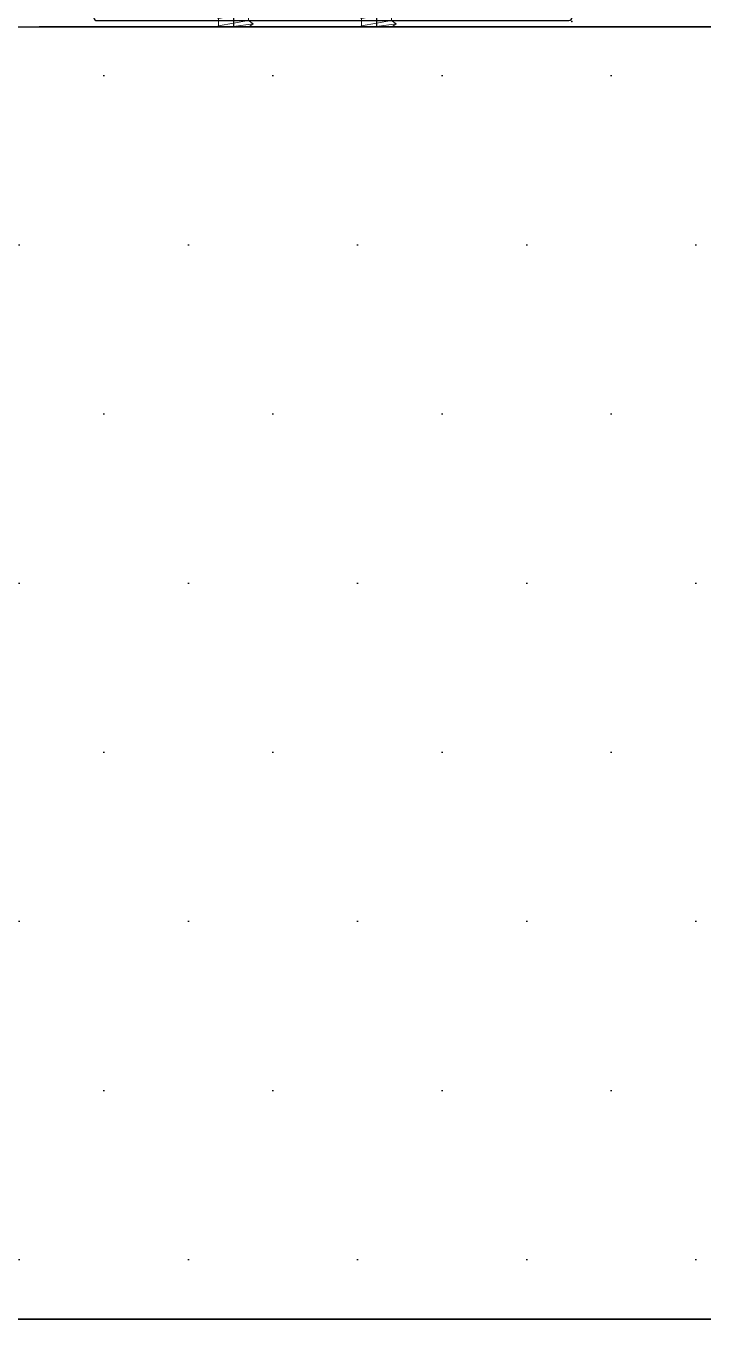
# Model space of a CAD drawing. Header units: millimetres. Extents: x 663313 to 1226001, y 1431724 to 1620898.
# Drawn here: x 761611.7 to 761675.3, y 1520263.8 to 1520385.2 of the extents above; entities that cross this region are included whole.
import ezdxf

# ---------------------------------------------------------------- set-up
doc = ezdxf.new("R2010")
doc.units = ezdxf.units.MM
doc.set_wipeout_variables(frame=1)
for name, pattern in [('CENTER', [50.800000000000004, 31.75, -6.35, 6.35, -6.35]), ('HIDDEN', [0.375, 0.25, -0.125]), ('XKITLINE00', [0])]:
    doc.linetypes.add(name, pattern=pattern)
doc.layers.add('000 - STRUCTURE_STEEL_ACCESORIES_DEF_SUB', color=7, linetype='Continuous', plot=False)
doc.layers.add('010 - ASPG_EXTR_DEF_SUB', color=7, linetype='Continuous', plot=False)
for name, color, linetype in [('000 - STRUCTURE_STEEL_ACCESORIES_MAIN_COLOR_2', 7, 'Continuous'), ('000 - STRUCTURE_STEEL_ACCESORIES_SUB_COLOR_3', 7, 'Continuous'), ('000 - STRUCTURE_STEEL_ACCESORIES_WIPEOUT_', 7, 'Continuous'), ('010 - ASPG_ACCESSORIES_HATCH_', 7, 'Continuous'), ('010 - ASPG_ACCESSORIES_MAIN_COLOR_1', 7, 'Continuous'), ('010 - ASPG_ACCESSORIES_SUB_COLOR_1', 7, 'Continuous'), ('010 - ASPG_ACCESSORIES_SUB_COLOR_2', 7, 'Continuous'), ('010 - ASPG_ACCESSORIES_SYMBOL_', 7, 'Continuous'), ('010 - ASPG_ACCESSORIES_WIPEOUT_', 7, 'Continuous'), ('010 - ASPG_EXTR_MAIN_COLOR_2', 7, 'Continuous'), ('010 - ASPG_FASTERN_MAIN_COLOR_1', 7, 'Continuous'), ('010 - ASPG_FLASHING_HATCH_', 7, 'Continuous'), ('010 - ASPG_FLASHING_MAIN_COLOR_2', 7, 'Continuous'), ('010 - ASPG_FLASHING_MAIN_COLOR_4', 7, 'Continuous'), ('010 - ASPG_FLASHING_WIPEOUT_', 7, 'Continuous'), ('010 - ASPG_FRAMING_CUT_COLOR_4', 7, 'Continuous'), ('010 - ASPG_FRAMING_HATCH_', 7, 'Continuous'), ('010 - ASPG_FRAMING_MAIN_COLOR_2', 7, 'Continuous'), ('010 - ASPG_FRAMING_SUB_COLOR_2', 7, 'Continuous'), ('010 - ASPG_FRAMING_WIPEOUT_', 7, 'Continuous'), ('BOLT & SCREW', 7, 'Continuous'), ('Center Line', 7, 'CENTER'), ('DIM', 7, 'Continuous'), ('tube-stopper', 7, 'Continuous')]:
    doc.layers.add(name, color=color, linetype=linetype)
for name, color, linetype, lineweight in [('12-GRID', 7, 'CENTER', 13), ('9-SCREW', 7, 'Continuous', 9), ('Part', 7, 'Continuous', 0), ('SCREW', 7, 'Continuous', 5)]:
    doc.layers.add(name, color=color, linetype=linetype, lineweight=lineweight)
pattern_1 = [(45, (68845973.91123614, -106253.6340706302), (-4.041115254481119, 4.041115254481119), []), (45, (68845976.60531414, -106253.6340706302), (-4.041115254481119, 4.041115254481119), [])]

# ---------------------------------------------------------------- blocks, each defined once
blk = doc.blocks.new('44')
at = {"layer": 'Part', "color": 7, "linetype": 'XKITLINE00', "lineweight": 0}
blk.add_line((31.45521706133127, 28.64062037679832), (31.45521706133127, 27.74062742677052), dxfattribs=at)
at = {"layer": 'Part', "color": 7, "lineweight": 0}
blk.add_lwpolyline([(31.33021711138986, 27.74062742677052), (31.33021711138986, 28.64162037684582), (31.45521706133127, 28.64162037684582), (31.45521376142256, 27.74062742677052), (31.33021711138986, 27.74062742677052)], dxfattribs=at)
blk = doc.blocks.new('W-1-PP18-ST_ENT4_REV00_20260531-225334_LOPF_PL')
at = {"layer": 'DIM', "color": 7}
blk.add_line((12794.36958116724, -1759.800270318985), (14169.62124830915, -1759.833749294281), dxfattribs=at)
at = {"color": 7, "xscale": 1000.000000000001, "yscale": 1000.000000000001, "zscale": 1000.000000000001, "rotation": 90}
blk.add_blockref('44', (41885.61977786256, -33213.90015912056), dxfattribs=at)
blk = doc.blocks.new('*U6326')
at = {"layer": '12-GRID', "color": 7, "linetype": 'CENTER'}
for p, q in [((5.684341886080801e-14, -6.200000000000029), (5.684341886080801e-14, 2.200000000000029)), ((-4.199999999999973, -2), (4.200000000000085, -2))]:
    blk.add_line(p, q, dxfattribs=at)
at = {"layer": 'BOLT & SCREW', "color": 7}
for p, q in [((-0.2288719817826677, -1.446462371730204), (-0.4418749999998197, -0.2325000000002947)), ((-0.2288719817826677, -1.542256036434869), (-0.4418749999998197, -1.116250000000048)), ((0.2288719817822642, -1.446462371730562), (0.4418749999996946, -0.2324999999999764)), ((0.2288719817822642, -1.542256036434869), (0.4418749999996946, -1.116250000000048)), ((-0.553537628269381, -1.771128018217196), (-1.767499999999847, -1.558125000000442)), ((-0.553537628269381, -2.228871981782805), (-1.767500000000483, -2.441875000000354)), ((-0.4577439635652332, -1.771128018217196), (-0.8837500000000146, -1.558125000000442)), ((-0.4577439635652332, -2.228871981782805), (-0.8837500000000146, -2.441875000000354)), ((0.4577439635647103, -1.771128018217196), (0.8837499999994917, -1.558125000000442)), ((0.4577439635647103, -2.228871981782805), (0.8837500000001283, -2.441874999999877)), ((0.5535376282692559, -1.771128018217196), (1.767500000000001, -1.558125000000124)), ((0.5535376282692559, -2.228871981782805), (1.767500000000001, -2.441874999999877)), ((-0.2288719817826677, -2.457743963565131), (-0.4418749999998197, -2.883750000000271)), ((-0.2288719817821107, -2.553537628269438), (-0.4418749999998197, -3.767500000000023)), ((0.4418749999996946, -2.883750000000271), (0.2288719817829008, -2.457743963565131)), ((0.2288719817829008, -2.553537628269438), (0.4418749999999732, -3.767500000000023))]:
    blk.add_line(p, q, dxfattribs=at)
for points in [[(-1.767500000000006, -1.558125000000442), (-0.8837500000001342, -1.558125000000442, 0.4142135623730394), (-0.4418749999998197, -1.116250000000048), (-0.4418749999998197, -0.2325000000002947), (0.4418749999996946, -0.2324999999999764), (0.4418749999996946, -1.116250000000048, 0.4142135623731505), (0.8837500000000089, -1.558125000000442), (1.76750000000012, -1.558125000000124), (1.76750000000012, -2.441874999999877), (0.8837500000000089, -2.441874999999877, 0.414213562373095), (0.4418749999996946, -2.883750000000271), (0.4418749999999732, -3.767500000000023), (-0.4418749999998197, -3.767500000000023), (-0.4418749999998197, -2.883750000000271, 0.4142135623730397), (-0.8837500000001342, -2.441875000000354), (-1.767500000000483, -2.441875000000354)], [(0.2288719817829008, -2.457743963565131, -0.414213562373095), (0.4577439635645909, -2.228871981782805), (0.5535376282692559, -2.228871981782805), (0.5535376282692559, -1.771128018217196), (0.4577439635645909, -1.771128018217196, -0.4142135623730951), (0.228871981782105, -1.542256036434869), (0.228871981782105, -1.446462371730562), (-0.2288719817826677, -1.446462371730204), (-0.2288719817826677, -1.542256036434869, -0.4142135623730951), (-0.4577439635649944, -1.771128018217196), (-0.553537628269381, -1.771128018217196), (-0.553537628269381, -2.228871981782805), (-0.4577439635649944, -2.228871981782805, -0.4142135623730951), (-0.2288719817826677, -2.457743963565131), (-0.2288719817822698, -2.553537628269438), (0.2288719817829008, -2.553537628269438)]]:
    blk.add_lwpolyline(points, format="xyb", close=True, dxfattribs=at)
blk.add_circle((5.684341886080801e-14, -2), 3.5, dxfattribs=at)
blk = doc.blocks.new('000_ASPG_TYP_FILES_20260218-010703_FRAME_EXTR_')
at = {"layer": '010 - ASPG_FRAMING_HATCH_'}
h = blk.add_hatch(dxfattribs=at)
h.set_pattern_fill('ANSI32', scale=0.1, angle=180)
h.set_pattern_definition([(225, (0, 0), (0.6735192090801866, -0.6735192090801868), []), (225, (-0.4490130000000001, 5.498823332255506e-17), (0.6735192090801866, -0.6735192090801868), [])])
edge = h.paths.add_edge_path()
edge.add_line((1.999999996740371, 15.99999999965075), (1.999999996740371, 1.999999999941792))
edge.add_line((1.999999996740371, 1.999999999941792), (39.69999999750871, 1.999999999941792))
edge.add_arc((39.69999999730499, 1.700000000040752), 0.2999999999010399, -3.891028654834372e-08, 89.99999996109239, ccw=False)
edge.add_line((39.99999999720603, 1.699999999837019), (39.99999999720603, 0.2999999996973202))
edge.add_arc((39.69999999750872, 0.2999999996973131), 0.2999999996973131, -90.00000000000142, 1.4210854715202004e-12, ccw=False)
edge.add_line((39.69999999750871, 0), (0.2999999996973202, 0))
edge.add_arc((0.2999999996973273, 0.2999999996973273), 0.2999999996973273, 180.0000000000013, 269.99999999999864, ccw=False)
edge.add_line((0, 0.2999999996973202), (0, 17.69999999989523))
edge.add_arc((0.2999999999301508, 17.70000000012806), 0.2999999999301508, 90.00000004446741, 180.0000000444674, ccw=False)
edge.add_line((0.2999999996973202, 18.00000000005821), (22.5570233851904, 18.00000000005821))
edge.add_arc((22.5570233856712, 18.50000000026317), 0.5000000002049632, 269.9999999449049, 380.2095453190142)
edge.add_arc((26.1699999981368, 19.82999999686102), 3.349999998908497, 182.0637942974167, 200.2095453254992, ccw=False)
edge.add_arc((23.58168000320438, 19.73672835517209), 0.7599999998138507, 2.0637943418387863, 182.0637943418388, ccw=False)
edge.add_arc((26.16999999910358, 19.82999999939922), 1.830000000338361, 182.0637943388468, 447.9362056470717)
edge.add_arc((26.263271644013, 22.41831999551505), 0.7600000000549151, 87.93620564125177, 267.9362056412518, ccw=False)
edge.add_arc((26.16999999863267, 19.8300000075356), 3.349999992334041, 69.79045460402187, 87.9362056313708, ccw=False)
edge.add_arc((27.49999999788272, 23.44297661244421), 0.5000000006038865, 249.7904545688332, 359.9999999442181)
edge.add_line((27.9999999984866, 23.44297661195742), (27.9999999984866, 26.67999999993481))
edge.add_line((27.9999999984866, 26.67999999993481), (28.49999999674037, 27.17999999958556))
edge.add_line((28.49999999674037, 27.17999999958556), (27.9999999984866, 27.67999999970198))
edge.add_line((27.9999999984866, 27.67999999970198), (27.9999999984866, 38.61999999982072))
edge.add_line((27.9999999984866, 38.61999999982072), (28.49999999674037, 39.11999999993714))
edge.add_line((28.49999999674037, 39.11999999993714), (27.9999999984866, 39.62000000005355))
edge.add_line((27.9999999984866, 39.62000000005355), (27.9999999984866, 42.85702338756528))
edge.add_arc((27.49999999787862, 42.85702338707262), 0.5000000006079759, 5.645408219420843e-08, 110.2095454304945)
edge.add_arc((26.16999999884449, 46.46999999186602), 3.349999992147246, 272.0637943651193, 290.20954539329375, ccw=False)
edge.add_arc((26.263271644013, 43.88168000403675), 0.7600000000258301, 92.06379435882718, 272.0637943588272, ccw=False)
edge.add_arc((26.16999999910502, 46.47000000012492), 1.830000000339747, 272.0637943528818, 537.9362056611998)
edge.add_arc((23.58168000320438, 46.56327164435061), 0.7599999998138507, 177.9362056581612, 357.9362056581612, ccw=False)
edge.add_arc((26.16999999825318, 46.47000000263876), 3.349999999025627, 159.7904546748206, 177.9362057022633, ccw=False)
edge.add_arc((22.55702338551316, 47.7999999994954), 0.500000000434755, 339.790454661877, 450.0000000369852)
edge.add_line((22.5570233851904, 48.29999999993015), (0.2999999996973202, 48.29999999993015))
edge.add_arc((0.2999999996973095, 48.59999999962746), 0.2999999996973131, 179.9999999999987, 270.00000000000205, ccw=False)
edge.add_line((0, 48.59999999962747), (0, 59.99999999994179))
edge.add_arc((0.2999999996973202, 59.99999999994179), 0.2999999996973202, 90, 180, ccw=False)
edge.add_line((0.2999999996973202, 60.29999999963911), (4.999999997438863, 60.29999999963911))
edge.add_line((4.999999997438863, 60.29999999963911), (4.999999997438863, 64.99999999959255))
edge.add_arc((5.299999997369017, 64.99999999982538), 0.2999999999301544, 90.0000000444681, 180.0000000444674, ccw=False)
edge.add_line((5.299999997136183, 65.29999999975553), (29.99999999883585, 65.29999999975553))
edge.add_line((29.99999999883585, 65.29999999975553), (29.99999999883585, 63.59999999997672))
edge.add_arc((29.69999999890567, 63.59999999974391), 0.2999999999301721, -89.99999995552861, 4.4463320136856055e-08, ccw=False)
edge.add_line((29.69999999913853, 63.29999999981374), (7.299999997485429, 63.29999999981374))
edge.add_arc((7.29999999771826, 62.99999999988358), 0.2999999999301508, 90.00000004446738, 180.0000000444674)
edge.add_line((6.999999997788109, 62.99999999965075), (6.999999997788109, 58.29999999969732))
edge.add_line((6.999999997788109, 58.29999999969732), (2.300000000162981, 58.29999999969732))
edge.add_arc((2.299999998300336, 57.99999999813735), 0.3000000015599653, 89.99999964426098, 179.999999644261)
edge.add_line((1.999999996740371, 58), (1.999999996740371, 50.60000000003492))
edge.add_arc((2.299999998533172, 50.60000000166475), 0.3000000017928013, 180.000000311273, 270.0000003112706)
edge.add_line((2.300000000162981, 50.29999999987194), (29.69999999913853, 50.29999999987194))
edge.add_arc((29.6999999989348, 49.9999999999709), 0.299999999901047, -3.890897914970992e-08, 89.99999996109108, ccw=False)
edge.add_line((29.99999999883585, 49.99999999976717), (29.99999999883585, 26.67999999993481))
edge.add_line((29.99999999883585, 26.67999999993481), (29.99999999883585, 16.29999999981374))
edge.add_arc((29.6999999989057, 16.2999999995809), 0.2999999999301508, -89.99999995553259, 4.446741286301403e-08, ccw=False)
edge.add_line((29.69999999913853, 15.99999999965075), (1.999999996740371, 15.99999999965075))
at = {"layer": '010 - ASPG_FRAMING_CUT_COLOR_4', "color": 7}
blk.add_lwpolyline([(1.999999996740371, 15.99999999965075), (1.999999996740371, 1.999999999941792), (39.69999999750871, 1.999999999941792, -0.4142135623731089), (39.99999999720603, 1.699999999837019), (39.99999999720603, 0.2999999996973202, -0.4142135623731089), (39.69999999750871, 0), (0.2999999996973202, 0, -0.4142135623730811), (0, 0.2999999996973202), (0, 17.69999999989523, -0.4142135623730951), (0.2999999996973202, 18.00000000005821), (22.5570233851904, 18.00000000005821, 0.5217296884731124), (23.02624112786725, 18.67272727261297, -0.07934163687482358), (22.82217297761235, 19.70935906958766, -1), (24.34118702879641, 19.76409764075652, 2.296345716993233), (26.23590235819574, 21.65881296969019, -1), (26.29064092983026, 23.17782702133991, -0.0793416368716021), (27.32727272447664, 22.9737588702119, 0.5217296884801942), (27.9999999984866, 23.44297661195742), (27.9999999984866, 26.67999999993481), (28.49999999674037, 27.17999999958556), (27.9999999984866, 27.67999999970198), (27.9999999984866, 38.61999999982072), (28.49999999674037, 39.11999999993714), (27.9999999984866, 39.62000000005355), (27.9999999984866, 42.85702338756528, 0.5217296884727316), (27.32727272447664, 43.3262411293108, -0.07934163687522733), (26.29064092983026, 43.122172978241, -1), (26.23590235819574, 44.64118702983251, 2.296345716995783), (24.34118702879641, 46.53590235876618, -1), (22.82217297761235, 46.59064092993503, -0.07934163687201433), (23.02624112786725, 47.62727272690972, 0.5217296884786579), (22.5570233851904, 48.29999999993015), (0.2999999996973202, 48.29999999993015, -0.4142135623731158), (0, 48.59999999962747), (0, 59.99999999994179, -0.414213562373095), (0.2999999996973202, 60.29999999963911), (4.999999997438863, 60.29999999963911), (4.999999997438863, 64.99999999959255, -0.4142135623730879), (5.299999997136183, 65.29999999975553), (29.99999999883585, 65.29999999975553), (29.99999999883585, 63.59999999997672, -0.4142135623730533), (29.69999999913853, 63.29999999981374), (7.299999997485429, 63.29999999981374, 0.4142135623730949), (6.999999997788109, 62.99999999965075), (6.999999997788109, 58.29999999969732), (2.300000000162981, 58.29999999969732, 0.4142135623730948), (1.999999996740371, 58), (1.999999996740371, 50.60000000003492, 0.4142135623730845), (2.300000000162981, 50.29999999987194), (29.69999999913853, 50.29999999987194, -0.4142135623730951), (29.99999999883585, 49.99999999976717), (29.99999999883585, 26.67999999993481), (29.99999999883585, 16.29999999981374, -0.4142135623730951), (29.69999999913853, 15.99999999965075)], format="xyb", close=True, dxfattribs=at)
at = {"color": 7}
for p in [(26.16999999736436, 48.46999999973923), (26.16999999736436, 21.82999999966705)]:
    blk.add_blockref('*U6326', p, dxfattribs=at)
blk = doc.blocks.new('PZG35-9D5')
at = {"layer": 'Center Line', "color": 7}
blk.add_line((1.4210854715202e-14, 3.733653355866409), (1.4210854715202e-14, -10.53404386090006), dxfattribs=at)
at = {"layer": 'SCREW', "color": 7}
for p, q in [((-1.399999999999963, 2.842170943040401e-14), (-1.399999999999963, -1.090192378864657)), ((1.399999999999991, 0), (1.399999999999991, -0.5901923788647139)), ((-1.850000000000009, -1.399999999999977), (1.850000000000037, -0.8999999999999773)), ((-1.850000000000009, -1.399999999999977), (-1.399999999999963, -1.090192378864685)), ((-1.399999999999963, -1.090192378864685), (1.399999999999991, -0.5901923788646855)), ((-1.399999999999963, -1.709807621135297), (1.399999999999991, -1.209807621135297)), ((1.850000000000037, -0.8999999999999773), (1.399999999999991, -0.5901923788646855)), ((1.850000000000037, -0.8999999999999773), (1.399999999999991, -1.209807621135297)), ((1.399999999999991, -1.209807621135269), (1.399999999999991, -1.890192378864725)), ((-1.850000000000009, -1.399999999999977), (-1.399999999999963, -1.709807621135297)), ((-1.850000000000009, -2.699999999999989), (1.850000000000037, -2.199999999999989)), ((-1.850000000000009, -2.699999999999989), (-1.399999999999963, -2.390192378864697)), ((-1.399999999999963, -1.709807621135269), (-1.399999999999963, -2.390192378864697)), ((-1.399999999999963, -2.390192378864697), (1.399999999999991, -1.890192378864697)), ((1.850000000000037, -2.199999999999989), (1.399999999999991, -1.890192378864697)), ((1.850000000000037, -2.199999999999989), (1.399999999999991, -2.509807621135309)), ((-1.850000000000009, -2.699999999999989), (-1.399999999999963, -3.009807621135309)), ((-1.399999999999963, -3.009807621135309), (1.399999999999991, -2.509807621135309)), ((-1.399999999999963, -3.009807621135309), (-1.399999999999963, -3.690192378864708)), ((-1.399999999999963, -3.690192378864708), (-0.8446989986695002, -3.591031485769975)), ((0.5619885887190463, -3.339837273736322), (1.399999999999991, -3.190192378864708)), ((0.7141825614195483, -3.653488843051434), (1.850000000000037, -3.5)), ((1.399999999999991, -2.50980762113528), (1.399999999999991, -3.190192378864708)), ((1.850000000000037, -3.5), (1.399999999999991, -3.190192378864708)), ((1.850000000000037, -3.5), (1.399999999999991, -3.80980762113532)), ((-1.850000000000009, -4), (-1.399999999999963, -3.690192378864708)), ((-1.850000000000009, -4), (-0.9911470940920566, -3.883938796498938)), ((-1.850000000000009, -4), (-1.399999999999963, -4.30980762113532)), ((-1.399999999999963, -4.30980762113532), (-1.184865735341859, -4.271390788160659)), ((-1.399999999999963, -4.309807621135349), (-1.399999999999963, -8.099999999999966)), ((0.7141825614195483, -3.932275020881832), (1.399999999999991, -3.80980762113532)), ((0.7141825614195483, -4.612659778611231), (1.399999999999991, -4.49019237886472)), ((0.7141825614195483, -4.953488843051389), (1.850000000000037, -4.800000000000011)), ((1.399999999999991, -3.809807621135349), (1.399999999999991, -4.490192378864691)), ((1.850000000000037, -4.800000000000011), (1.399999999999991, -4.49019237886472)), ((1.850000000000037, -4.800000000000011), (1.399999999999991, -5.109807621135332)), ((0.7141825614195483, -5.232275020881843), (1.399999999999991, -5.109807621135332)), ((1.399999999999991, -5.109807621135332), (1.399999999999991, -8.099999999999966)), ((1.4210854715202e-14, -9.5), (-1.399999999999963, -8.099999999999966)), ((1.4210854715202e-14, -9.5), (1.399999999999991, -8.099999999999966))]:
    blk.add_line(p, q, dxfattribs=at)
blk.add_lwpolyline([(1.4210854715202e-14, -9.5), (0.7141825614195483, -5.232275020881843), (0.7141825614195483, -3.600899293750615, 0.4176573264866609), (0.4106596181599826, -3.300919979679151, 0.1081021898226624), (-0.8446989986694433, -3.591031485769975), (-1.399999999999991, -4.701675652739141)], format="xyb", dxfattribs=at)
blk = doc.blocks.new('*U6169')
at = {"layer": 'SCREW', "color": 7}
blk.add_lwpolyline([(3.026373332565058, 1.780836269555209, 0.09905967801670053), (0.7999999999999687, 2.546427498927414), (0.7999999999999687, 2.274284095813357), (-0.800000000000054, 2.274284095813357), (-0.800000000000054, 2.546427498927414, 0.09905967801670058), (-3.026373332565143, 1.780836269555209, 0.2665876613401604), (-3.500000000000043, 0.9556546004010897), (-3.500000000000043, 0.1999999999999886, 0.4142135623730938), (-3.300000000000054, 0), (3.299999999999997, 0, 0.4142135623731049), (3.499999999999986, 0.1999999999999886), (3.499999999999957, 0.9556546004010897, 0.2665876613401604)], format="xyb", close=True, dxfattribs=at)
blk.add_blockref('PZG35-9D5', (-1.4210854715202e-14, 0), dxfattribs=at)
blk = doc.blocks.new('*U6175')
at = {"color": 7}
blk.add_point((0, 0), dxfattribs=at)
at = {"layer": '010 - ASPG_ACCESSORIES_MAIN_COLOR_1', "color": 7}
blk.add_lwpolyline([(-39.69999999902211, -0.5999999995172398, 0.4142135623731156), (-39.99999999883585, -0.8999999995638059), (-39.99999999883585, -7.366962144914214, 0.5773502691897371), (-39.65044321701862, -7.568778847059366), (-36.64260295056738, -5.832201459393036, 0.7673269879794871), (-36.78520590183325, -5.299999999645297), (-37.89999999874271, -5.299999999645297, -0.4142135623735732), (-38.19999999902211, -4.999999999656938), (-38.19999999902211, -2.799999999587089, -0.4142135623730951), (-37.99999999883585, -2.59999999951724), (-32.18326623388566, -2.59999999951724, -0.3888787318530097), (-31.98402729420923, -2.782568851142787), (-31.8474567013327, -4.343577870872468, 0.3888787318530089), (-31.34935935237445, -4.799999999528882), (-30.29999999911524, -4.799999999528882, 0.4142135623732408), (-29.99999999883585, -4.499999999540523), (-29.99999999883585, -2.899999999505599, -0.4142135623731785), (-29.69999999902211, -2.59999999951724), (0.4107479506637901, -2.59999999951724, -0.3789692262628873), (3.38851808081381, -5.235465979035143), (7.952927200356498, -42.5207682372482, 0.4465929586642906), (11.6177961837966, -45.07649022702281, -0.4898018444424612), (16.07846395508386, -48.68238816667036), (16.06490363762714, -49.36225294566866, -0.1824796859550777), (15.80227640201338, -50.01801436272836, -0.2679491924113072), (15.32539491611533, -50.16829426406803, 1.122114645179816), (15.09990952932276, -52.3421093734276, 0.4050039718497206), (18.0645059288945, -49.40213623346681), (18.07806624681689, -48.72227145435209, 0.4898054953707174), (11.15966573380865, -43.12966807454978, -0.4465970485362636), (9.938031048281118, -42.27776159492242), (4.866356541635469, -0.8481197821154633, 0.3641755342157969), (4.570876519894227, -0.5999999995172398)], format="xyb", close=True, dxfattribs=at)
at = {"layer": '010 - ASPG_EXTR_DEF_SUB', "color": 7}
for p in [(-39.99999999883585, -0.4999999995172402), (43.44495566345738, -76.89999999944341), (43.44495566345738, -77.49999999954052)]:
    blk.add_point(p, dxfattribs=at)
at = {"layer": '010 - ASPG_EXTR_MAIN_COLOR_2', "color": 7}
blk.add_lwpolyline([(11.37409105408005, -48.15170148877115), (11.47245816211216, -47.43577758665815), (12.17779493960552, -47.55667202338264), (12.29266474000178, -46.78670596401826, -0.5355375090189683), (14.1918134491425, -49.16870282323253, 0.9915718169393263), (15.66379558271728, -49.57599316951273, 1.157025413028558), (8.792231505503878, -48.77291728999153, -0.6885576205791355), (8.274611146422103, -48.98797988444021), (-17.14292736421339, -22.16859813180672), (-32.34153279638849, -6.131750148785431), (-32.34153279638849, -2.899999981694054, 0.4143115081626392), (-32.64163311407901, -2.59999999951724), (-37.54163311352022, -2.59999999951724, 0.4141156188887998), (-37.84153278893791, -2.899999981635847), (-37.84153278893791, -4.299999988411218, 0.4142135623731781), (-37.54153279098682, -4.599999986478724), (-35.98884801496752, -4.599999986478724, -0.205894629290155), (-35.77110154624097, -4.693635078269653), (33.22969053988345, -77.49999999954052), (43.14495566324331, -77.49999999954052, 0.6681786376628355), (43.35708769806661, -76.98786796536915), (40.5215537941549, -74.1523340573247, 0.6681786381757795), (40.00942175951786, -74.36446609156592), (40.00942175951786, -75.99999999802712), (33.87471885257401, -75.99999999802712), (11.86384030175395, -52.7751643466243, -0.5583539238224016), (12.08261241135187, -51.95244935475676, 0.7662751832817146), (12.03674733010121, -50.39291741001107, -0.4385828234445206), (10.70630855322815, -48.05207626283555)], format="xyb", close=True, dxfattribs=at)
at = {"layer": 'SCREW', "color": 7, "rotation": 180}
for p in [(-21.64901723782532, -2.499999999924694), (-8.237076249206439, -2.499999999924694)]:
    blk.add_blockref('*U6169', p, dxfattribs=at)
blk = doc.blocks.new('*U5669')
at = {"color": 7}
blk.add_wipeout([(465.000000002976, 4.000000000097202), (60.00000000297587, 4.000000000000114), (60.00000000297587, 69.29999999999995), (465.000000002976, 69.30000000009727)], dxfattribs=at).dxf.layer = '010 - ASPG_FRAMING_WIPEOUT_'
at = {"layer": '010 - ASPG_FRAMING_MAIN_COLOR_2', "color": 7}
blk.add_lwpolyline([(435.00000000414, 69.30000000009714), (90.00000000181171, 69.3), (90.00000000181171, 6), (435.00000000414, 6.000000000097124)], close=True, dxfattribs=at)
at = {"layer": '010 - ASPG_FRAMING_SUB_COLOR_2', "color": 7}
for points in [[(465.0000000029759, 4.000000000097124), (60.00000000297587, 4), (60.00000000297587, 69.3), (465.0000000029759, 69.30000000009714)], [(60.00000000297587, 2.000000000715772), (60.00000000297587, 4), (465.0000000029759, 4.000000000097124), (465.0000000029759, 2.000000000812896)]]:
    blk.add_lwpolyline(points, close=True, dxfattribs=at)
at = {"color": 7, "rotation": 180}
for p in [(100.00000000414, 69.3), (165.00000000414, 69.3)]:
    blk.add_blockref('*U6175', p, dxfattribs=at)
at = {"color": 7}
blk.add_blockref('000_ASPG_TYP_FILES_20260218-010703_FRAME_EXTR_', (60.00000000297587, 4), dxfattribs=at)
blk = doc.blocks.new('W-1-PP18-ST_ENT4_REV00_20260604-235409_LOPF_ASPG_')
at = {"color": 7}
blk.add_blockref('*U5669', (13585.00000000047, -1709.999999999767), dxfattribs=at)
blk = doc.blocks.new('*U5639')
at = {"color": 7}
blk.add_wipeout([(0, -52.0000000001005), (584.611507675665, -52.0000000001005), (584.611507675665, -297.99999999998073), (0, -297.99999999998073)], dxfattribs=at).dxf.layer = '010 - ASPG_FLASHING_WIPEOUT_'
at = {"layer": '010 - ASPG_FLASHING_HATCH_'}
h = blk.add_hatch(dxfattribs=at)
h.set_pattern_fill('DOTS', scale=0.5)
h.set_pattern_definition([(0, (0, 0), (19.84375, 39.6875), [0, -39.6875])])
h.paths.add_polyline_path([(0, -52), (584.6115076758433, -52), (584.6115076758433, -298), (1.094595811627281e-16, -298)])
at = {"layer": '010 - ASPG_FLASHING_MAIN_COLOR_2', "color": 7}
blk.add_lwpolyline([(0, -52), (584.6115076758433, -52), (584.6115076758433, -298), (1.094595811627281e-16, -298)], close=True, dxfattribs=at)
at = {"color": 7}
blk.add_wipeout([(0, 69.29999999994834), (584.6115076756641, 69.29999999994834), (584.6115076756641, -51.99999999999727), (0, -51.99999999999727)], dxfattribs=at).dxf.layer = '010 - ASPG_FLASHING_WIPEOUT_'
at = {"layer": '010 - ASPG_FLASHING_HATCH_'}
h = blk.add_hatch(dxfattribs=at)
h.set_pattern_fill('DOTS', scale=0.2)
h.set_pattern_definition([(0, (0, 0), (7.9375, 15.875), [0, -15.875])])
h.paths.add_polyline_path([(-2.8421709430404e-14, 69.29999999999998), (584.6115076758433, 69.29999999999998), (584.6115076758433, -52.00000000000001), (3.155443620884047e-30, -52.00000000000001)])
at = {"layer": '010 - ASPG_FLASHING_MAIN_COLOR_4', "color": 7}
blk.add_lwpolyline([(-2.8421709430404e-14, 69.29999999999998), (584.6115076758433, 69.29999999999998), (584.6115076758433, -52.00000000000001), (3.155443620884047e-30, -52.00000000000001)], close=True, dxfattribs=at)
blk = doc.blocks.new('W-1-PP18-ST_ENT4_REV00_20260617-033902_ASPG_FLASHING')
at = {"color": 7}
blk.add_blockref('*U5639', (13585.00000000047, -1710), dxfattribs=at)
blk = doc.blocks.new('*U4563')
at = {"layer": '010 - ASPG_ACCESSORIES_SUB_COLOR_2', "color": 7}
for p, q in [((-2.084999999999127, -1.547816335794778), (-2.084999999999127, 0)), ((2.084999999999013, -1.047816335789321), (2.084999999999127, 0)), ((-2.084999999999127, -1.547816335789321), (2.084999999999127, -1.047816335789321)), ((2.729999999999563, -1.399999999995998), (2.084999999999127, -1.047816335789321)), ((-2.729999999999563, -1.899999999995998), (2.729999999999563, -1.399999999995998)), ((-2.729999999999563, -1.899999999995998), (-2.084999999999127, -1.547816335789321)), ((-2.729999999999563, -1.899999999995998), (-2.084999999999127, -2.252183664200857)), ((-2.084999999999127, -2.252183664200857), (2.084999999999127, -1.752183664200857)), ((-2.084999999999013, -3.347816335790412), (-2.084999999999127, -2.252183664206314)), ((2.729999999999563, -1.399999999995998), (2.084999999999127, -1.752183664200857)), ((2.084999999999013, -2.847816335790412), (2.0849999999989, -1.752183664201084)), ((-2.729999999999563, -3.69999999999709), (2.729999999999563, -3.19999999999709)), ((-2.729999999999563, -3.69999999999709), (-2.084999999999127, -3.347816335790412)), ((-2.084999999999127, -3.347816335790412), (2.084999999999127, -2.847816335790412)), ((-2.084999999999127, -4.052183664201948), (2.084999999999127, -3.552183664201948)), ((2.729999999999563, -3.19999999999709), (2.084999999999127, -2.847816335790412)), ((2.729999999999563, -3.19999999999709), (2.084999999999127, -3.552183664201948)), ((2.084999999999241, -4.647816335791504), (2.084999999999241, -3.552183664201948)), ((-2.729999999999563, -3.69999999999709), (-2.084999999999127, -4.052183664201948)), ((-2.0849999999989, -5.147816335791504), (-2.084999999999013, -4.052183664201948)), ((-2.084999999999127, -5.147816335791504), (2.084999999999127, -4.647816335791504)), ((-2.084999999999127, -5.147816335791504), (2.084999999999127, -4.647816335791504)), ((2.729999999999563, -4.999999999998181), (2.084999999999127, -4.647816335791504)), ((2.729999999999563, -4.999999999998181), (2.084999999999127, -4.647816335791504)), ((-2.729999999999563, -5.499999999998181), (2.729999999999563, -4.999999999998181)), ((-2.729999999999563, -5.499999999998181), (2.729999999999563, -4.999999999998181)), ((-2.729999999999563, -5.499999999998181), (-2.084999999999127, -5.147816335791504)), ((-2.729999999999563, -5.499999999998181), (-2.084999999999127, -5.147816335791504)), ((-2.729999999999563, -5.499999999998181), (-2.084999999999127, -5.852183664203039)), ((-2.729999999999563, -5.499999999998181), (-2.084999999999127, -5.852183664203039)), ((-2.084999999999127, -5.852183664203039), (2.084999999999127, -5.352183664203039)), ((-2.084999999999127, -5.852183664203039), (2.084999999999127, -5.352183664203039)), ((-2.084999999999127, -6.947816335792595), (-2.0849999999989, -5.852183664203039)), ((-2.084999999999127, -6.947816335792595), (-2.084999999999127, -5.852183664203039)), ((2.729999999999563, -4.999999999998181), (2.084999999999127, -5.352183664203039)), ((2.729999999999563, -4.999999999998181), (2.084999999999127, -5.352183664203039)), ((2.084999999999127, -6.447816335792595), (2.084999999999127, -5.352183664203039)), ((2.084999999999127, -6.447816335792595), (2.084999999999241, -5.352183664203039)), ((-2.729999999999563, -7.299999999999272), (2.729999999999563, -6.799999999999272)), ((-2.729999999999563, -7.299999999999272), (-2.084999999999127, -6.947816335792595)), ((-2.084999999999127, -6.947816335792595), (2.084999999999127, -6.447816335792595)), ((-2.084999999999127, -7.652183664204131), (2.084999999999127, -7.152183664204131)), ((2.729999999999563, -6.799999999999272), (2.084999999999127, -6.447816335792595)), ((2.729999999999563, -6.799999999999272), (2.084999999999127, -7.152183664204131)), ((2.084999999999127, -8.247816335793686), (2.084999999999127, -7.152183664204131)), ((-2.729999999999563, -7.299999999999272), (-2.084999999999127, -7.652183664204131)), ((-2.084999999999127, -8.747816335793686), (-2.084999999999127, -7.652183664204131)), ((0.4333070988686814, -8.43729858455481), (2.084999999999127, -8.247816335793686)), ((2.729999999999563, -8.599999999998545), (2.084999999999127, -8.247816335793686)), ((-2.729999999999563, -9.099999999998545), (-2.084999999999127, -8.747816335793686)), ((-2.729999999999563, -9.099999999998545), (-1.568355612604137, -8.982641209644498)), ((-2.729999999999563, -9.099999999998545), (-2.084999999999127, -9.452183664205222)), ((-2.084999999999127, -8.747816335793686), (-1.064489079482883, -8.605286877620529)), ((-2.084999999999127, -9.452183664205222), (-1.629698446698967, -9.388594061787444)), ((-2.084999999999127, -10.54781633579296), (-2.084999999999127, -9.452183664205222)), ((0.7141825614198751, -8.775605983184505), (2.729999999999563, -8.599999999998545)), ((0.7141825614198751, -9.102437496409038), (2.084999999999127, -8.952183664205222)), ((2.729999999999563, -8.599999999998545), (2.084999999999127, -8.952183664205222)), ((2.084999999999127, -10.04781633579296), (2.084999999999127, -8.952183664205222)), ((-2.729999999999563, -10.89999999999964), (-2.084999999999127, -10.54781633579296)), ((-2.729999999999563, -10.89999999999964), (-1.844567201240352, -10.81054635710279)), ((-2.729999999999563, -10.89999999999964), (-2.084999999999127, -11.25218366420449)), ((-2.084999999999127, -10.54781633579296), (-1.798826981090315, -10.50784803706301)), ((0.7141825614198751, -10.20507654483481), (2.084999999999127, -10.04781633579296)), ((0.7141825614198751, -10.57560598318378), (2.729999999999563, -10.39999999999964)), ((0.7141825614198751, -10.90243749640831), (2.084999999999127, -10.75218366420449)), ((2.729999999999563, -10.39999999999964), (2.084999999999127, -10.04781633579296)), ((2.729999999999563, -10.39999999999964), (2.084999999999127, -10.75218366420449)), ((2.084999999999127, -10.75218366420449), (2.084999999999127, -15.59999999999854)), ((-2.084999999999127, -11.25218366420449), (-1.907557413303948, -11.22740118002912)), ((-2.084999999999127, -12.40167565273805), (-2.084999999999127, -11.25218366420449)), ((-2.084999999999127, -12.40167565273805), (-2.084999999999127, -15.59999999999854)), ((0, -17.19999999999891), (-2.084999999999127, -15.59999999999854)), ((0, -17.19999999999891), (2.084999999999127, -15.59999999999854))]:
    blk.add_line(p, q, dxfattribs=at)
blk.add_lwpolyline([(0, -17.19999999999891), (0.7141825614198751, -11.45704931750151), (0.7141825614198751, -8.736688384093213, 0.4176573264866609), (0.4106596181591158, -8.436709070021607, 0.07099332720072511), (-1.529698998669119, -8.726820576112004), (-2.084999999999127, -12.40167565273805)], format="xyb", dxfattribs=at)
at = {"layer": '010 - ASPG_ACCESSORIES_SYMBOL_', "color": 7, "linetype": 'CENTER'}
blk.add_line((0, 6.142561988594025), (0, -18.19999999999891), dxfattribs=at)
at = {"layer": '010 - ASPG_FASTERN_MAIN_COLOR_1', "color": 7}
for p, q in [((-4.170000000000073, 5.049999999999272), (-4.170000000000073, 1.200000000000728)), ((3.127500000000509, 5.450000000000728), (-3.127500000000509, 5.450000000000728)), ((-2.084999999999127, 5.049999999999272), (-2.084999999999127, 1.200000000000728)), ((2.084999999999127, 5.049999999999272), (2.084999999999127, 1.200000000000728)), ((4.170000000000073, 5.049999999999272), (4.170000000000073, 1.200000000000728)), ((-5.5, 0.5499999999992724), (-5.5, 0)), ((5.5, 0), (-5.5, 0)), ((-5.200000000000728, 0.8500000000003638), (-4.170000000000073, 1.200000000000728)), ((5.200000000000728, 0.8500000000003638), (-5.200000000000728, 0.8500000000003638)), ((4.170000000000073, 1.200000000000728), (-4.170000000000073, 1.200000000000728)), ((-2.57630675031578, 0.8500000000003638), (-2.084999999999127, 1.200000000000728)), ((2.44630675031658, 0.8500000000003638), (2.084999999999127, 1.200000000000728)), ((5.200000000000728, 0.8500000000003638), (4.170000000000073, 1.200000000000728)), ((5.5, 0.5499999999992724), (5.5, 0))]:
    blk.add_line(p, q, dxfattribs=at)
for centre, radius, start, end in [((-3.127500000000509, 3.891492187500262), 1.55850781249987, 48.01707852331997, 131.98292147668), ((0, -0.1840312499989523), 5.634031249999114, 68.2799117114248, 111.7200882885752), ((3.127500000000509, 3.891492187500262), 1.558507812499965, 48.01707852331997, 131.98292147668), ((-5.200000000000728, 0.5499999999992724), 0.3, 90, 180), ((5.200000000000728, 0.5499999999992724), 0.3, 0, 90)]:
    blk.add_arc(centre, radius, start, end, dxfattribs=at)
blk = doc.blocks.new('G$C7D677D58')
at = {"layer": 'tube-stopper'}
h = blk.add_hatch(dxfattribs=at)
h.set_pattern_fill('ANSI35', scale=0.02, angle=280.6768409131589, style=0)
h.set_pattern_definition([(145.6768409131589, (67.45353497568851, -13.09426057516771), (0.00281929956869494, 0.00412935224241727), []), (145.6768409131589, (67.45006064978782, -13.09491560150343), (0.00281929956869494, 0.00412935224241727), [0.006249999999999968, -0.001249999999999992, 0, -0.001249999999999992])])
h.paths.add_polyline_path([(0.02989179726182556, 0.01545000000078289), (0.02447319464567954, 0.01545000000078289), (0.02447319464567954, 0.0005500000004303729), (0.02989179726182556, 0.0005500000004303729)])
at = {"layer": '000 - STRUCTURE_STEEL_ACCESORIES_DEF_SUB', "color": 7, "ltscale": 0.1}
blk.add_line((0.03829179726176335, 0.007999999999924512), (0, 0.007999999999924512, -2.806346833239134e-06), dxfattribs=at)
at = {"layer": '000 - STRUCTURE_STEEL_ACCESORIES_SUB_COLOR_3', "color": 7}
for p, q in [((0.01327319464712673, 0, -2.806346833239134e-06), (0.01327319464712673, 0.01599999999996271, -2.806346833239134e-06)), ((0.01327319464712673, 0.01599999999996271, -2.806346833239134e-06), (0.01447319464705288, 0.01599999999996271, -2.806346833239134e-06)), ((0.01447319464705288, 0.01599999999996271, -2.806346833239134e-06), (0.01447319464705288, 0, -2.806346833239134e-06)), ((0.02989179726182556, 0), (0.02989179726182556, 0.01599999999996271)), ((0.02989179726182556, 0.01599999999996271), (0.03109179726175171, 0.01599999999996271)), ((0.03109179726175171, 0.01599999999996271), (0.03109179726175171, 0)), ((0.01247319464710017, 0.01492820323028354, -2.806346833239134e-06), (0.007673194646940829, 0.01492820323028354, -2.806346833239134e-06)), ((0.03109179726175171, 0.001071796769679167), (0.03109179726175171, 0.01492820323028354)), ((0.03589179726191105, 0.01492820323028354), (0.03109179726175171, 0.01492820323028354)), ((0.006873194647141645, 0.002803847577297347, -2.806346833239134e-06), (0.006873194647141645, 0.01319615242266536, -2.806346833239134e-06)), ((0.01327319464712673, 0.002803847577297347, -2.806346833239134e-06), (0.01327319464712673, 0.01319615242266536, -2.806346833239134e-06)), ((0.03669179726193761, 0.002803847577297347), (0.03669179726193761, 0.01319615242266536)), ((0.002400000000079672, 0.01199999999994361, -2.806346833239134e-06), (0.001600000000053114, 0.01119999999991705, -2.806346833239134e-06)), ((0.001600000000053114, 0.00479999999993197, -2.806346833239134e-06), (0.001600000000053114, 0.01119999999991705, -2.806346833239134e-06)), ((0.006873194647141645, 0.01119999999991705, -2.806346833239134e-06), (0.001600000000053114, 0.01119999999991705, -2.806346833239134e-06)), ((0.006873194647141645, 0.01199999999994361, -2.806346833239134e-06), (0.002400000000079672, 0.01199999999994361, -2.806346833239134e-06)), ((0.01247319464710017, 0.01146410161504718, -2.806346833239134e-06), (0.007673194646940829, 0.01146410161504718, -2.806346833239134e-06)), ((0.03589179726191105, 0.01146410161504718), (0.03109179726175171, 0.01146410161504718)), ((0.006873194647141645, 0.00479999999993197, -2.806346833239134e-06), (0.001600000000053114, 0.00479999999993197, -2.806346833239134e-06)), ((0.002400000000079672, 0.003999999999905413, -2.806346833239134e-06), (0.001600000000053114, 0.00479999999993197, -2.806346833239134e-06)), ((0.006873194647141645, 0.003999999999905413, -2.806346833239134e-06), (0.002400000000079672, 0.003999999999905413, -2.806346833239134e-06)), ((0.01247319464710017, 0.00453589838480184, -2.806346833239134e-06), (0.007673194646940829, 0.00453589838480184, -2.806346833239134e-06)), ((0.03589179726191105, 0.00453589838480184), (0.03109179726175171, 0.00453589838480184)), ((0.01247319464710017, 0.001071796769679167, -2.806346833239134e-06), (0.007673194646940829, 0.001071796769679167, -2.806346833239134e-06)), ((0.01447319464705288, 0, -2.806346833239134e-06), (0.01327319464712673, 0, -2.806346833239134e-06)), ((0.03109179726175171, 0), (0.02989179726182556, 0)), ((0.03589179726191105, 0.001071796769679167), (0.03109179726175171, 0.001071796769679167))]:
    blk.add_line(p, q, dxfattribs=at)
at = {"layer": '000 - STRUCTURE_STEEL_ACCESORIES_SUB_COLOR_3', "color": 7, "linetype": 'HIDDEN'}
for p, q in [((0.02989179726182556, 0.01199999999994361), (0.01447319464705288, 0.01199999999994361, -2.806346833239134e-06)), ((0.02989179726182556, 0.01119999999991705), (0.01447319464705288, 0.01119999999991705, -2.806346833239134e-06)), ((0.02989179726182556, 0.00479999999993197), (0.01447319464705288, 0.00479999999993197, -2.806346833239134e-06)), ((0.02989179726182556, 0.003999999999905413), (0.01447319464705288, 0.003999999999905413, -2.806346833239134e-06))]:
    blk.add_line(p, q, dxfattribs=at)
at = {"layer": '000 - STRUCTURE_STEEL_ACCESORIES_SUB_COLOR_3', "color": 7, "elevation": -2.806346833239134e-06}
for points in [[(0.007673194646940829, 0.01492820323028354, 0.4618802153516978), (0.007673194646940829, 0.01146410161504718, 0.2309401076757868), (0.007673194646940829, 0.00453589838480184, 0.461880215351701), (0.007673194646940829, 0.001071796769679167)], [(0.01247319464710017, 0.01492820323028354, -0.4618802153516978), (0.01247319464710017, 0.01146410161504718, -0.2309401076757868), (0.01247319464710017, 0.00453589838480184, -0.461880215351701), (0.01247319464710017, 0.001071796769679167)], [(0.03589179726191105, 0.01492820323028354, -0.4618802153516978), (0.03589179726191105, 0.01146410161504718, -0.2309401076757868), (0.03589179726191105, 0.00453589838480184, -0.4618802153517009), (0.03589179726191105, 0.001071796769679167)]]:
    blk.add_lwpolyline(points, format="xyb", dxfattribs=at)
at = {"layer": 'tube-stopper', "color": 7}
blk.add_lwpolyline([(0.02989179726182556, 0.01545000000078289), (0.02447319464567954, 0.01545000000078289), (0.02447319464567954, 0.0005500000004303729), (0.02989179726182556, 0.0005500000004303729)], close=True, dxfattribs=at)
blk = doc.blocks.new('010 - ASPG_ACCESSORIES_BRACKET_FOR_FRAME_TYPE-1_CUT-VIEW')
at = {"color": 7}
blk.add_wipeout([(4.656612873077393e-10, 25.00000000008731), (4.656612873077393e-10, 1.8189894035458565e-12), (40, 1.8189894035458565e-12), (40, 3.000000000153044), (3.0000000003213074, 3.000000000153044), (3.0000000003213074, 25.00000000008731)], dxfattribs=at).dxf.layer = '010 - ASPG_ACCESSORIES_WIPEOUT_'
at = {"layer": '010 - ASPG_ACCESSORIES_HATCH_'}
h = blk.add_hatch(dxfattribs=at)
h.set_pattern_fill('ANSI32', scale=0.03)
h.set_pattern_definition(pattern_1)
h.paths.add_polyline_path([(1.452183664310724, 16.08500000019558), (1.100000000093132, 16.73000000005413), (0.7478163363412023, 16.08500000019558), (4.656612873077393e-10, 16.08500000019558), (4.656612873077393e-10, 25.00000000008731), (3.000000000465661, 25.00000000008731), (2.9848025678657, 16.08500000019558)])
h = blk.add_hatch(dxfattribs=at)
h.set_pattern_fill('ANSI32', scale=0.03)
h.set_pattern_definition(pattern_1)
h.paths.add_polyline_path([(4.656612873077393e-10, 0), (4.656612873077393e-10, 11.78062006374239), (0.1825785292312503, 11.91500000003725), (1.247816335875541, 11.91500000003725), (1.600000000558794, 11.27000000019325), (1.952183664776385, 11.91500000003725), (3.000000000465661, 11.9150000000518), (3.000000000465661, 3.000000000160071), (19.70000000018626, 3.000000000043656), (19.70000000018626, 1.164153218269348e-10)])
h = blk.add_hatch(dxfattribs=at)
h.set_pattern_fill('ANSI32', scale=0.03)
h.set_pattern_definition(pattern_1)
h.paths.add_polyline_path([(28.70000000018626, 1.164153218269348e-10), (28.70000000018626, 3.000000000043656), (40, 3.000000000160071), (40, 0)])
at = {"layer": '010 - ASPG_ACCESSORIES_MAIN_COLOR_1', "color": 7}
blk.add_lwpolyline([(4.656612873077393e-10, 25.00000000008731), (4.656612873077393e-10, 0), (40, 0), (40, 3.000000000160071), (3.000000000465661, 3.000000000160071), (3.000000000465661, 25.00000000008731)], close=True, dxfattribs=at)
at = {"layer": '010 - ASPG_ACCESSORIES_SUB_COLOR_1', "color": 7}
for points in [[(1.452183664310724, 16.08500000019558), (1.100000000093132, 16.73000000005413), (0.7478163363412023, 16.08500000019558), (4.656612873077393e-10, 16.08500000019558), (4.656612873077393e-10, 25.00000000008731), (3.000000000465661, 25.00000000008731), (2.9848025678657, 16.08500000019558)], [(4.656612873077393e-10, 0), (4.656612873077393e-10, 11.78062006374239), (0.1825785292312503, 11.91500000003725), (1.247816335875541, 11.91500000003725), (1.600000000558794, 11.27000000019325), (1.952183664776385, 11.91500000003725), (3.000000000465661, 11.9150000000518), (3.000000000465661, 3.000000000160071), (19.70000000018626, 3.000000000043656), (19.70000000018626, 1.164153218269348e-10)], [(28.70000000018626, 1.164153218269348e-10), (28.70000000018626, 3.000000000043656), (40, 3.000000000160071), (40, 0)]]:
    blk.add_lwpolyline(points, close=True, dxfattribs=at)
blk = doc.blocks.new('G$CF155826C')
at = {"layer": '12-GRID', "color": 7, "ltscale": 0.1}
blk.add_line((0, 0.007999999999924512), (0.03829179726176335, 0.007999999999924512, -2.806346833239134e-06), dxfattribs=at)
at = {"layer": '9-SCREW', "color": 7}
for p, q in [((0.007200000000011642, 0.01599999999996271), (0.007200000000011642, 0)), ((0.00839999999993779, 0.01599999999996271), (0.007200000000011642, 0.01599999999996271)), ((0.00839999999993779, 0), (0.00839999999993779, 0.01599999999996271)), ((0.02381860261471047, 0.01599999999996271, -2.806346833239134e-06), (0.02381860261471047, 0, -2.806346833239134e-06)), ((0.02501860261463662, 0.01599999999996271, -2.806346833239134e-06), (0.02381860261471047, 0.01599999999996271, -2.806346833239134e-06)), ((0.02501860261463662, 0, -2.806346833239134e-06), (0.02501860261463662, 0.01599999999996271, -2.806346833239134e-06)), ((0.002399999999852298, 0.01492820323028354), (0.007200000000011642, 0.01492820323028354)), ((0.007200000000011642, 0.001071796769679167), (0.007200000000011642, 0.01492820323028354)), ((0.02581860261466318, 0.01492820323028354, -2.806346833239134e-06), (0.03061860261482252, 0.01492820323028354, -2.806346833239134e-06)), ((0.001599999999825741, 0.002803847577297347), (0.001599999999825741, 0.01319615242266536)), ((0.02501860261463662, 0.002803847577297347, -2.806346833239134e-06), (0.02501860261463662, 0.01319615242266536, -2.806346833239134e-06)), ((0.0314186026146217, 0.002803847577297347, -2.806346833239134e-06), (0.0314186026146217, 0.01319615242266536, -2.806346833239134e-06)), ((0.002399999999852298, 0.01146410161504718), (0.007200000000011642, 0.01146410161504718)), ((0.02581860261466318, 0.01146410161504718, -2.806346833239134e-06), (0.03061860261482252, 0.01146410161504718, -2.806346833239134e-06)), ((0.0314186026146217, 0.01199999999994361, -2.806346833239134e-06), (0.03589179726168368, 0.01199999999994361, -2.806346833239134e-06)), ((0.0314186026146217, 0.01119999999991705, -2.806346833239134e-06), (0.03669179726171024, 0.01119999999991705, -2.806346833239134e-06)), ((0.03589179726168368, 0.01199999999994361, -2.806346833239134e-06), (0.03669179726171024, 0.01119999999991705, -2.806346833239134e-06)), ((0.03669179726171024, 0.00479999999993197, -2.806346833239134e-06), (0.03669179726171024, 0.01119999999991705, -2.806346833239134e-06)), ((0.002399999999852298, 0.00453589838480184), (0.007200000000011642, 0.00453589838480184)), ((0.02581860261466318, 0.00453589838480184, -2.806346833239134e-06), (0.03061860261482252, 0.00453589838480184, -2.806346833239134e-06)), ((0.0314186026146217, 0.00479999999993197, -2.806346833239134e-06), (0.03669179726171024, 0.00479999999993197, -2.806346833239134e-06)), ((0.0314186026146217, 0.003999999999905413, -2.806346833239134e-06), (0.03589179726168368, 0.003999999999905413, -2.806346833239134e-06)), ((0.03589179726168368, 0.003999999999905413, -2.806346833239134e-06), (0.03669179726171024, 0.00479999999993197, -2.806346833239134e-06)), ((0.002399999999852298, 0.001071796769679167), (0.007200000000011642, 0.001071796769679167)), ((0.007200000000011642, 0), (0.00839999999993779, 0)), ((0.02381860261471047, 0, -2.806346833239134e-06), (0.02501860261463662, 0, -2.806346833239134e-06)), ((0.02581860261466318, 0.001071796769679167, -2.806346833239134e-06), (0.03061860261482252, 0.001071796769679167, -2.806346833239134e-06))]:
    blk.add_line(p, q, dxfattribs=at)
at = {"layer": '9-SCREW', "color": 7, "linetype": 'HIDDEN'}
for p, q in [((0.00839999999993779, 0.01199999999994361), (0.02381860261471047, 0.01199999999994361, -2.806346833239134e-06)), ((0.00839999999993779, 0.01119999999991705), (0.02381860261471047, 0.01119999999991705, -2.806346833239134e-06)), ((0.00839999999993779, 0.00479999999993197), (0.02381860261471047, 0.00479999999993197, -2.806346833239134e-06)), ((0.00839999999993779, 0.003999999999905413), (0.02381860261471047, 0.003999999999905413, -2.806346833239134e-06))]:
    blk.add_line(p, q, dxfattribs=at)
at = {"layer": '9-SCREW', "color": 7, "elevation": -2.806346833239134e-06}
for points in [[(0.002399999999852298, 0.01492820323028354, 0.4618802153516978), (0.002399999999852298, 0.01146410161504718, 0.2309401076757868), (0.002399999999852298, 0.00453589838480184, 0.4618802153517009), (0.002399999999852298, 0.001071796769679167)], [(0.02581860261466318, 0.01492820323028354, 0.4618802153516978), (0.02581860261466318, 0.01146410161504718, 0.2309401076757868), (0.02581860261466318, 0.00453589838480184, 0.461880215351701), (0.02581860261466318, 0.001071796769679167)], [(0.03061860261482252, 0.01492820323028354, -0.4618802153516978), (0.03061860261482252, 0.01146410161504718, -0.2309401076757868), (0.03061860261482252, 0.00453589838480184, -0.461880215351701), (0.03061860261482252, 0.001071796769679167)]]:
    blk.add_lwpolyline(points, format="xyb", dxfattribs=at)
blk = doc.blocks.new('*U5727')
at = {"color": 7, "xscale": -1, "rotation": 270}
blk.add_blockref('*U4563', (3.000000000000005, 10.99999999986903), dxfattribs=at)
at = {"color": 7}
blk.add_wipeout([(45.00000000000455, 75.00000000000001), (45.00000000000455, 29.99999999956346), (3.552713678800501e-15, 29.99999999956345), (3.552713678800501e-15, 25.000000000000004), (50, 25.000000000000014), (50, 75.00000000000001)], dxfattribs=at).dxf.layer = '000 - STRUCTURE_STEEL_ACCESORIES_WIPEOUT_'
at = {"layer": '010 - ASPG_ACCESSORIES_HATCH_'}
h = blk.add_hatch(dxfattribs=at)
h.set_pattern_fill('ANSI32', scale=0.03, angle=-90.00000000000001)
h.set_pattern_definition([(315, (-106132.4892735402, -14494238.67851865), (1.01027881362028, 1.01027881362028), []), (315, (-106132.4892735402, -14494239.35203815), (1.01027881362028, 1.01027881362028), [])])
h.paths.add_polyline_path([(45.00000000000001, 75), (45.00000000000001, 30), (5.329070518200751e-15, 30), (5.329070518200751e-15, 25), (50.00000000000001, 25), (50.00000000000001, 75)])
at = {"layer": '000 - STRUCTURE_STEEL_ACCESORIES_MAIN_COLOR_2', "color": 7}
blk.add_lwpolyline([(45.00000000000001, 75), (45.00000000000001, 30), (5.329070518200751e-15, 30), (5.329070518200751e-15, 25), (50.00000000000001, 25), (50.00000000000001, 75)], close=True, dxfattribs=at)
at = {"color": 7, "xscale": -1000, "yscale": 1000, "zscale": 1000}
for name, p, rotation in [('G$CF155826C', (36.60000000006222, 60.49999999998136), 180), ('G$C7D677D58', (32.19999999972061, 46.47319464554312, 0.001403173416619567), 90)]:
    blk.add_blockref(name, p, dxfattribs=dict(at, rotation=rotation))
at = {"color": 7, "xscale": -1, "rotation": 180}
blk.add_blockref('010 - ASPG_ACCESSORIES_BRACKET_FOR_FRAME_TYPE-1_CUT-VIEW', (-4.656559582372211e-10, 25), dxfattribs=at)

msp = doc.modelspace()

# ---------------------------------------------------------------- block references
at = {"layer": 'DIM', "color": 7}
msp.add_blockref('W-1-PP18-ST_ENT4_REV00_20260531-225334_LOPF_PL', (747937.9498508666, 1522025.785729408), dxfattribs=at)

# ---------------------------------------------------------------- next in the draw order: block references
at = {"color": 7}
msp.add_blockref('W-1-PP18-ST_ENT4_REV00_20260604-235409_LOPF_ASPG_', (747937.9498508666, 1522025.785729408), dxfattribs=at)

# ---------------------------------------------------------------- next in the draw order: block references
at = {"color": 7, "rotation": 270}
msp.add_blockref('*U5727', (761597.9498508673, 1520317.785729409), dxfattribs=at)

# ---------------------------------------------------------------- next in the draw order: block references
at = {"color": 7}
msp.add_blockref('W-1-PP18-ST_ENT4_REV00_20260617-033902_ASPG_FLASHING', (747937.9498508666, 1522025.785729408), dxfattribs=at)

doc.saveas('drawing.dxf')
